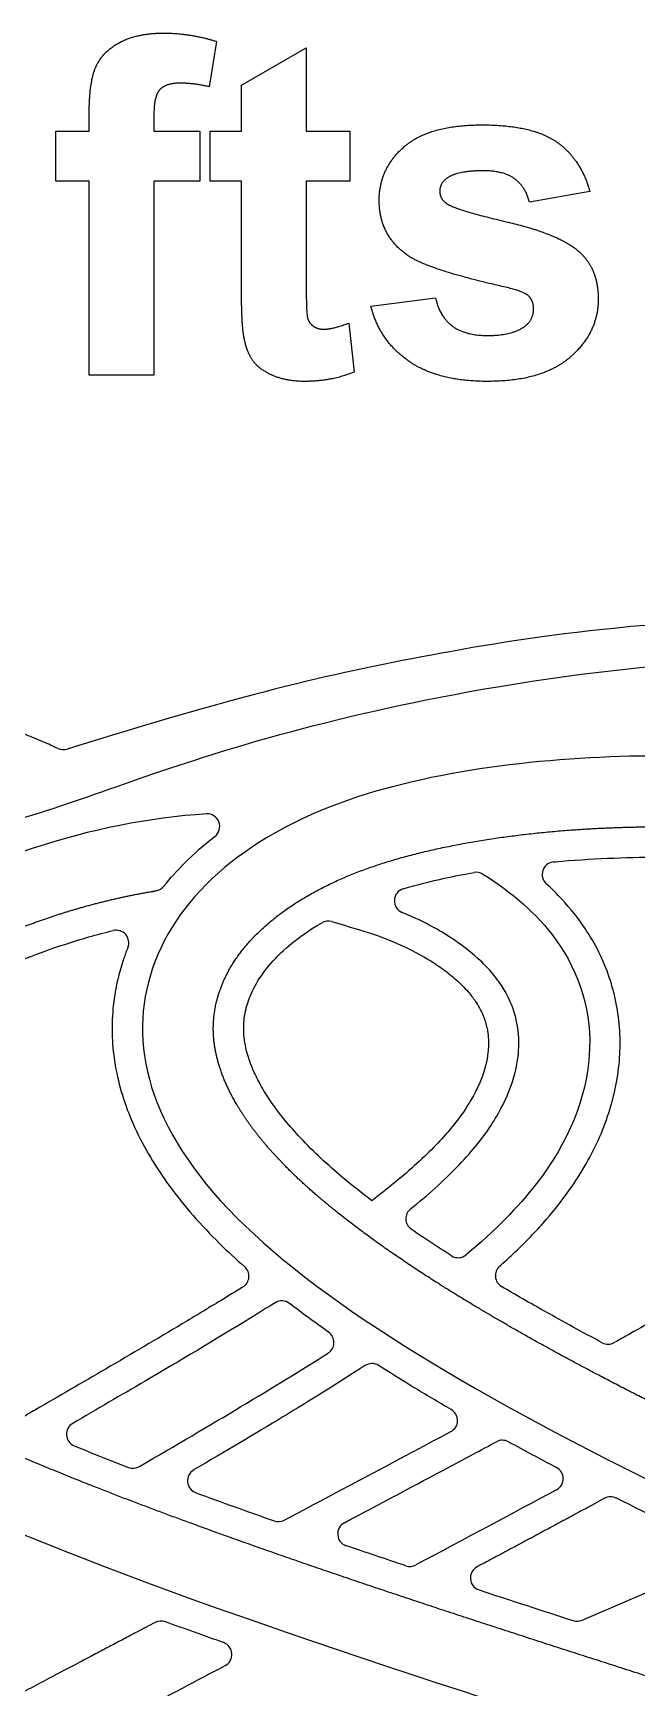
# Model space of a CAD drawing. Header units: millimetres. Extents: x -143 to 143, y -142 to 141.
# Drawn here: x 42.06 to 50.99, y -70.1 to -45.61 of the extents above; entities that cross this region are included whole.
import ezdxf

# ---------------------------------------------------------------- set-up
doc = ezdxf.new("R2010")
doc.units = ezdxf.units.MM
doc.header["$MEASUREMENT"] = 0
doc.layers.add('Layer 03', color=5, linetype='Continuous')

msp = doc.modelspace()

# ---------------------------------------------------------------- linework, layer by layer
at = {"layer": 'Layer 03'}
for p, q in [((44.77, -45.735), (44.662, -46.406)), ((45.14, -46.383), (46.097, -45.828)), ((46.097, -45.828), (46.097, -47.062)), ((45.14, -47.062), (45.14, -46.383)), ((42.887, -47.062), (42.887, -46.792)), ((43.844, -46.812), (43.844, -47.062)), ((42.393, -47.803), (42.393, -47.062)), ((42.393, -47.062), (42.887, -47.062)), ((43.844, -47.062), (44.523, -47.062)), ((44.523, -47.062), (44.523, -47.803)), ((44.677, -47.803), (44.677, -47.062)), ((44.677, -47.062), (45.14, -47.062)), ((46.097, -47.062), (46.745, -47.062)), ((46.745, -47.062), (46.745, -47.803)), ((42.887, -47.803), (42.393, -47.803)), ((42.887, -50.673), (42.887, -47.803)), ((44.523, -47.803), (43.844, -47.803)), ((43.844, -47.803), (43.844, -50.673)), ((45.14, -47.803), (44.677, -47.803)), ((45.14, -49.394), (45.14, -47.803)), ((46.745, -47.803), (46.097, -47.803)), ((46.097, -47.803), (46.097, -49.294)), ((50.295, -47.957), (49.4, -48.112)), ((47.054, -49.655), (48.011, -49.531)), ((46.73, -49.903), (46.807, -50.627)), ((43.844, -50.673), (42.887, -50.673)), ((47.169, -62.811), (47.067, -62.89)), ((50.513, -67.294), (50.327, -67.395)), ((45.771, -67.617), (46.07, -67.459)), ((50.179, -69.097), (52.265, -68.196))]:
    msp.add_line(p, q, dxfattribs=at)
for centre, radius, start, end in [((42.504, -56.03), 0.186, 245.0726, 287.3197), ((44.632, -57.352), 0.186, 307.841, 93.7467), ((48.613, -58.216), 0.186, 58.3282, 100.0441), ((49.775, -58.063), 0.186, 95.2455, 227.5818), ((43.846, -58.12), 0.186, 279.1987, 321.4275), ((47.587, -58.453), 0.186, 106.3951, 247.7845), ((46.422, -58.938), 0.186, 73.507, 120.3163), ((43.286, -59.073), 0.186, 338.1092, 103.7263), ((47.757, -63.158), 0.186, 128.9049, 235.4669), ((45.064, -64.008), 0.186, 301.7259, 48.5755), ((48.346, -63.548), 0.186, 237.4838, 310.0386), ((49.082, -63.999), 0.186, 131.5429, 239.392), ((45.736, -64.559), 0.186, 52.5496, 122.0587), ((46.322, -64.987), 0.186, 302.4525, 55.0328), ((50.565, -64.828), 0.186, 242.037, 299.2983), ((315734.034, -488133.587), 581264.956, 122.895162608, 122.895170151), ((47.069, -65.486), 0.186, 57.4048, 122.8952), ((48.15, -66.143), 0.186, 298.1095, 59.8896), ((42.736, -66.346), 0.186, 120.1425, 247.8784), ((-203.534, 405.032), 534.368, 297.84637, 298.1095), ((49, -66.621), 0.186, 61.3516, 118.2755), ((43.535, -66.663), 0.186, 248.8727, 300.2233), ((49.714, -67.003), 0.186, 298.4028, 62.344), ((44.527, -67.036), 0.186, 120.3999, 249.8181), ((50.602, -67.457), 0.186, 63.3821, 118.5172), ((45.684, -67.452), 0.186, 250.6409, 297.8464), ((46.749, -67.82), 0.186, 117.8751, 251.1967), ((47.631, -68.117), 0.186, 251.5537, 297.9354), ((48.712, -68.474), 0.186, 118.0562, 251.8768), ((43.95, -69.296), 0.186, 69.9948, 117.7982), ((50.105, -68.926), 0.186, 252.1017, 293.3603), ((44.812, -69.605), 0.186, 297.791, 70.5812)]:
    msp.add_arc(centre, radius, start, end, dxfattribs=at)
for points, degree in [([(42.983, -46.116), (43.078, -45.892), (43.335, -45.752)], 2), ([(43.335, -45.752), (43.591, -45.612), (43.983, -45.612)], 2), ([(43.983, -45.612), (44.385, -45.612), (44.77, -45.735)], 2), ([(42.887, -46.792), (42.887, -46.339), (42.983, -46.116)], 2), ([(43.933, -46.447), (43.844, -46.542), (43.844, -46.812)], 2), ([(44.228, -46.352), (44.023, -46.352), (43.933, -46.447)], 2), ([(44.662, -46.406), (44.436, -46.352), (44.228, -46.352)], 2), ([(47.548, -47.292), (47.919, -46.97), (48.697, -46.97)], 2), ([(48.697, -46.97), (49.438, -46.97), (49.798, -47.219)], 2), ([(49.798, -47.219), (50.159, -47.469), (50.295, -47.957)], 2), ([(47.177, -48.087), (47.177, -47.614), (47.548, -47.292)], 2), ([(48.721, -47.649), (48.344, -47.649), (48.181, -47.756)], 2), ([(49.181, -47.768), (49.02, -47.649), (48.721, -47.649)], 2), ([(48.181, -47.756), (48.073, -47.832), (48.073, -47.953)], 2), ([(48.073, -47.953), (48.073, -48.057), (48.168, -48.129)], 2), ([(49.4, -48.112), (49.342, -47.887), (49.181, -47.768)], 2), ([(47.606, -48.906), (47.177, -48.611), (47.177, -48.087)], 2), ([(48.168, -48.129), (48.296, -48.226), (49.057, -48.403)], 2), ([(49.057, -48.403), (49.818, -48.579), (50.12, -48.832)], 2), ([(49.073, -49.378), (47.916, -49.119), (47.606, -48.906)], 2), ([(50.12, -48.832), (50.418, -49.089), (50.418, -49.547)], 2), ([(45.171, -50.075), (45.14, -49.907), (45.14, -49.394)], 2), ([(46.097, -49.294), (46.097, -49.747), (46.116, -49.822)], 2), ([(49.393, -49.506), (49.322, -49.437), (49.073, -49.378)], 2), ([(47.615, -50.467), (47.186, -50.168), (47.054, -49.655)], 2), ([(48.011, -49.531), (48.072, -49.804), (48.258, -49.946)], 2), ([(49.336, -49.948), (49.461, -49.852), (49.461, -49.689)], 2), ([(49.461, -49.689), (49.461, -49.579), (49.393, -49.506)], 2), ([(50.418, -49.547), (50.418, -50.047), (50.004, -50.407)], 2), ([(46.116, -49.822), (46.134, -49.897), (46.198, -49.946)], 2), ([(46.198, -49.946), (46.263, -49.994), (46.356, -49.994)], 2), ([(46.356, -49.994), (46.485, -49.994), (46.73, -49.903)], 2), ([(48.258, -49.946), (48.445, -50.087), (48.78, -50.087)], 2), ([(48.78, -50.087), (49.149, -50.087), (49.336, -49.948)], 2), ([(45.303, -50.451), (45.207, -50.312), (45.171, -50.075)], 2), ([(50.004, -50.407), (49.591, -50.766), (48.78, -50.766)], 2), ([(45.603, -50.678), (45.398, -50.59), (45.303, -50.451)], 2), ([(46.062, -50.766), (45.808, -50.766), (45.603, -50.678)], 2), ([(46.807, -50.627), (46.479, -50.766), (46.062, -50.766)], 2), ([(48.78, -50.766), (48.044, -50.766), (47.615, -50.467)], 2), ([(46.475, -58.759), (46.612, -58.8), (46.75, -58.84), (46.887, -58.881)], 3), ([(46.429, -64.835), (46.233, -64.697), (46.039, -64.557), (45.849, -64.411)], 3), ([(50.824, -64.896), (50.768, -64.928), (50.712, -64.959), (50.656, -64.99)], 3), ([(43.629, -66.824), (44.704, -66.197), (45.631, -65.648), (46.422, -65.145)], 3), ([(46.903, -65.371), (46.192, -65.831), (45.373, -66.324), (44.432, -66.875)], 3), ([(42.09, -65.986), (42.02, -66.026), (41.95, -66.067), (41.88, -66.107)], 3), ([(49.089, -66.457), (49.325, -66.586), (49.563, -66.713), (49.801, -66.838)], 3), ([(44.462, -67.211), (44.848, -67.353), (45.235, -67.491), (45.623, -67.628)], 3), ([(49.803, -67.167), (49.157, -67.516), (48.463, -67.886), (47.718, -68.281)], 3), ([(47.572, -68.294), (47.277, -68.195), (46.983, -68.096), (46.689, -67.996)], 3), ([(48.654, -68.651), (49.118, -68.803), (49.583, -68.953), (50.048, -69.104)], 3), ([(44.874, -69.429), (44.587, -69.328), (44.3, -69.225), (44.014, -69.121)], 3)]:
    msp.add_open_spline(points, degree=degree, dxfattribs=at)
for points, weights, knots in [([(42.425, -56.199), (41.344, -55.697), (37.398, -54.494), (31.458, -53.728), (24.937, -53.982), (18.833, -54.937), (15.502, -56.298), (14.023, -57.572), (13.407, -59.055), (13.492, -60.024), (13.497, -60.084), (13.529, -60.136), (13.58, -60.167), (13.632, -60.199), (13.692, -60.203), (13.748, -60.181)], [1, 1, 1, 1, 1, 1, 1, 1, 1, 1, 0.928443629022, 0.928443629022, 1, 0.928443629022, 0.928443629022, 1], [749.19377, 749.19377, 749.19377, 749.19377, 754.024009, 758.952433, 763.880857, 768.809281, 773.737705, 778.666129, 783.564544, 783.564544, 783.564544, 783.751573, 783.751573, 783.751573, 783.938601, 783.938601, 783.938601, 783.938601]), ([(89.288, -110.242), (89.262, -110.29), (89.257, -110.344), (89.273, -110.396), (89.289, -110.448), (89.323, -110.49), (89.371, -110.516), (89.419, -110.541), (89.473, -110.546), (89.525, -110.53), (89.577, -110.514), (89.619, -110.479), (89.644, -110.431), (91.071, -107.699), (92.015, -103.788), (91.854, -99.496), (91.206, -95.451), (89.396, -91.807), (88.263, -90.054), (87.858, -89.484), (84.984, -85.435), (81.456, -81.942), (77.38, -79.108), (77.177, -78.967), (76.306, -78.369), (74.748, -77.352), (72.604, -76.048), (69.824, -74.472), (66.404, -72.715), (62.912, -71.105), (59.837, -69.761), (57.44, -68.732), (55.729, -67.985), (54.945, -67.636), (54.803, -67.572), (54.32, -67.356), (53.243, -66.867), (51.621, -66.094), (49.996, -65.258), (48.749, -64.553), (47.661, -63.873), (46.901, -63.345), (46.243, -62.81), (45.842, -62.441), (45.511, -62.086), (45.246, -61.75), (45.043, -61.432), (44.894, -61.136), (44.795, -60.862), (44.738, -60.607), (44.718, -60.368), (44.73, -60.14), (44.773, -59.917), (44.872, -59.615), (45.088, -59.234), (45.486, -58.803), (46.044, -58.398), (46.739, -58.054), (47.532, -57.792), (48.443, -57.588), (49.401, -57.45), (50.385, -57.373), (51.005, -57.357), (51.31, -57.357), (51.541, -57.357), (52.056, -57.367), (52.835, -57.421), (53.604, -57.535), (54.259, -57.705), (54.639, -57.859), (54.803, -57.94), (54.817, -57.947), (54.994, -58.035), (55.317, -58.232), (55.727, -58.588), (56.07, -58.995), (56.335, -59.43), (56.485, -59.802), (56.552, -60.089), (56.578, -60.285), (56.58, -60.472), (56.552, -60.722), (56.453, -61.055), (56.228, -61.473), (55.882, -61.926), (55.561, -62.254), (55.362, -62.437), (55.328, -62.468)], [1, 0.948831107328, 0.948831107328, 1, 0.948831107328, 0.948831107328, 1, 0.948831107328, 0.948831107328, 1, 0.948831107328, 0.948831107328, 1, 1, 1, 1, 1, 1, 1, 1, 0.990052475412, 0.990052475412, 1, 1, 1, 1, 1, 1, 1, 1, 1, 1, 1, 1, 1, 1, 1, 1, 1, 1, 1, 1, 1, 1, 1, 1, 1, 1, 1, 1, 1, 1, 1, 1, 1, 1, 1, 1, 1, 1, 1, 1, 1, 1, 1, 1, 1, 1, 1, 1, 1, 1, 1, 1, 1, 1, 1, 1, 1, 1, 1, 1, 1, 1, 1, 1, 1, 1], [254.811327, 254.811327, 254.811327, 254.811327, 254.981884, 254.981884, 254.981884, 255.152441, 255.152441, 255.152441, 255.322998, 255.322998, 255.322998, 255.493555, 255.493555, 255.493555, 261.196512, 267.051815, 272.907117, 278.762419, 281.515072, 281.515072, 281.515072, 297.416935, 297.416935, 297.416935, 298.210512, 300.819501, 303.403942, 306.287837, 311.104814, 315.776775, 318.665359, 321.908652, 324.173936, 324.673353, 324.673353, 324.673353, 326.377782, 328.481686, 330.456692, 332.25913, 333.091958, 334.584867, 335.235758, 335.820106, 336.338196, 336.796017, 337.198007, 337.55044, 337.860432, 338.135703, 338.388365, 338.630362, 338.871213, 339.118136, 339.650773, 340.268343, 340.998672, 341.859592, 342.756539, 343.681552, 344.861855, 345.872704, 346.85635, 346.85635, 346.85635, 347.600399, 348.514753, 349.368562, 350.099749, 350.687483, 350.687483, 350.687483, 350.737871, 351.323835, 351.902441, 352.478982, 353.031414, 353.537168, 353.766194, 353.977271, 354.173867, 354.367826, 354.785591, 355.284274, 355.890803, 356.614418, 356.760901, 356.760901, 356.760901, 356.760901]), ([(88.388, -110.765), (89.4, -108.72), (90.439, -105.612), (90.793, -102.133), (90.42, -98.234), (89.32, -94.931), (87.752, -92.141), (86.81, -90.903), (84.013, -87.223), (80.644, -84.059), (76.798, -81.497), (76.375, -81.216), (75.018, -80.337), (72.651, -78.93), (69.669, -77.321), (66.619, -75.818), (64.056, -74.66), (62.137, -73.85), (60.761, -73.294), (58.947, -72.59), (56.926, -71.856), (55.388, -71.328), (54.803, -71.131), (54.478, -71.021), (53.285, -70.623), (51.255, -69.964), (48.694, -69.142), (46.268, -68.337), (44.163, -67.59), (42.609, -66.989), (41.511, -66.525), (40.674, -66.142), (39.925, -65.764), (39.274, -65.395), (38.726, -65.035), (38.287, -64.692), (37.99, -64.411), (37.764, -64.155), (37.592, -63.921), (37.448, -63.651), (37.364, -63.4), (37.329, -63.159), (37.336, -62.915), (37.389, -62.639), (37.497, -62.342), (37.658, -62.025), (37.946, -61.58), (38.429, -61.016), (39.148, -60.374), (40.017, -59.758), (41.095, -59.156), (41.916, -58.823), (42.385, -58.669), (42.808, -58.531), (43.305, -58.403), (43.81, -58.315), (43.876, -58.304)], [1, 1, 1, 1, 1, 1, 1, 1, 0.990766813708, 0.990766813708, 1, 1, 1, 1, 1, 1, 1, 1, 1, 1, 1, 1, 1, 1, 1, 1, 1, 1, 1, 1, 1, 1, 1, 1, 1, 1, 1, 1, 1, 1, 1, 1, 1, 1, 1, 1, 1, 1, 1, 1, 1, 1, 1, 1, 1, 1, 1], [2855.992155, 2855.992155, 2855.992155, 2855.992155, 2861.241616, 2866.615759, 2871.989901, 2877.364044, 2880.536581, 2880.536581, 2880.536581, 2895.346092, 2895.346092, 2895.346092, 2896.978195, 2900.55086, 2904.208584, 2907.881336, 2911.496425, 2913.259358, 2914.587327, 2916.274113, 2919.521026, 2921.508704, 2921.508704, 2921.508704, 2922.611676, 2925.559638, 2928.377342, 2931.272519, 2933.786556, 2935.565778, 2936.634862, 2937.62506, 2938.528023, 2939.333907, 2940.034612, 2940.635463, 2941.125573, 2941.348614, 2941.736048, 2942.057285, 2942.331706, 2942.583508, 2942.837847, 2943.115924, 2943.48469, 2943.851526, 2944.260241, 2945.18907, 2946.234823, 2947.35739, 2948.614535, 2950.202086, 2950.202086, 2950.202086, 2951.634914, 2951.851317, 2951.851317, 2951.851317, 2951.851317]), ([(43.863, -69.131), (43.519, -69.313), (42.82, -69.681), (40.586, -70.862), (37.913, -72.306), (34.863, -74.077), (32.825, -75.345), (30.897, -76.643), (28.522, -78.386), (26.207, -80.328), (24.164, -82.284), (22.599, -83.91), (21.568, -85.1), (20.981, -85.835), (17.924, -89.664), (16.233, -94.261), (16.079, -99.158), (16.043, -100.305), (16.131, -103.217), (16.988, -106.886), (18.224, -109.461), (19.214, -111.027), (19.291, -111.149), (19.431, -111.181), (19.553, -111.105), (19.675, -111.03), (19.709, -110.89), (19.635, -110.767)], [1, 1, 1, 1, 1, 1, 1, 1, 1, 1, 1, 1, 1, 1, 0.965900756815, 0.965900756815, 1, 1, 1, 1, 1, 1, 0.806958120396, 0.806958120396, 1, 0.806958120396, 0.806958120396, 1], [72.774097, 72.774097, 72.774097, 72.774097, 74.026841, 75.31777, 80.907731, 83.806347, 86.669798, 88.632806, 91.287629, 96.150634, 98.350382, 100.388756, 103.415676, 103.415676, 103.415676, 118.914006, 118.914006, 118.914006, 122.943259, 128.733476, 133.687941, 133.687941, 133.687941, 134.101876, 134.101876, 134.101876, 134.515811, 134.515811, 134.515811, 134.515811])]:
    msp.add_rational_spline(points, weights, degree=3, knots=knots, dxfattribs=at)
for points, knots in [([(67.047, -56.208), (64.489, -55.41), (61.932, -54.803), (58.206, -54.236), (54.803, -54.236), (51.4, -54.236), (47.674, -54.803), (45.117, -55.41), (42.559, -56.208)], [1065.758344, 1065.758344, 1065.758344, 1065.758344, 1072.432625, 1079.166847, 1079.166847, 1079.166847, 1085.901069, 1092.57535, 1092.57535, 1092.57535, 1092.57535]), ([(38.402, -57.647), (40.468, -57.658), (42.562, -57.081), (45.93, -55.742), (51.326, -54.81), (54.803, -54.81), (58.281, -54.81), (63.676, -55.742), (67.045, -57.081), (69.138, -57.658), (71.205, -57.647)], [889.313898, 889.313898, 889.313898, 889.313898, 895.174652, 901.288487, 907.402321, 907.402321, 907.402321, 913.516156, 919.629991, 925.490745, 925.490745, 925.490745, 925.490745]), ([(56.144, -63.142), (57.134, -62.214), (58.209, -60.342), (56.69, -57.757), (55.26, -56.971), (54.803, -56.8), (54.09, -56.533), (53.005, -56.345), (51.622, -56.309), (51.31, -56.309), (49.797, -56.309), (45.994, -56.723), (43.104, -59.386), (44.166, -63.207), (49.795, -66.447), (53.771, -68.261), (54.803, -68.72), (56.825, -69.617), (62.17, -71.871), (70.265, -75.668), (80.287, -82.052), (87.457, -89.487), (90.95, -95.897), (91.782, -102.6), (90.7, -107.623), (89.288, -110.242)], [238.845726, 238.845726, 238.845726, 238.845726, 239.986556, 241.129413, 241.575787, 241.575787, 241.575787, 242.27227, 242.467504, 242.467504, 242.467504, 243.415128, 244.557985, 245.700842, 246.843699, 247.229865, 247.229865, 247.229865, 247.986556, 249.129414, 250.272271, 251.415128, 252.557985, 253.700842, 254.811327, 254.811327, 254.811327, 254.811327]), ([(44.62, -57.166), (43.776, -57.221), (42.907, -57.396), (42.059, -57.673), (41.429, -57.879), (38.996, -58.911), (35.536, -62.048), (36.825, -66.103), (45.948, -69.405), (52.42, -71.428), (54.803, -72.237), (56.864, -72.937), (63.661, -75.387), (76.754, -81.882), (86.902, -91.015), (90.765, -99.504), (90.06, -106.534), (87.601, -111.078)], [2953.641811, 2953.641811, 2953.641811, 2953.641811, 2958.378445, 2958.378445, 2958.378445, 2961.895288, 2972.198676, 2982.502065, 2992.805454, 2998.331195, 2998.331195, 2998.331195, 3003.108843, 3013.412231, 3023.71562, 3034.019009, 3044.210776, 3044.210776, 3044.210776, 3044.210776]), ([(43.992, -58.236), (44.087, -58.117), (44.323, -57.854), (44.588, -57.622), (44.746, -57.499)], [2951.998723, 2951.998723, 2951.998723, 2951.998723, 2952.489171, 2953.132504, 2953.132504, 2953.132504, 2953.132504]), ([(47.534, -58.274), (47.736, -58.214), (48.084, -58.128), (48.435, -58.059), (48.581, -58.033)], [51.299413, 51.299413, 51.299413, 51.299413, 51.977011, 52.452897, 52.452897, 52.452897, 52.452897]), ([(49.758, -57.877), (49.768, -57.876), (50.034, -57.852), (50.551, -57.818), (51.059, -57.806), (51.31, -57.806), (51.451, -57.806), (51.744, -57.81), (52.038, -57.822), (52.192, -57.831)], [65.183802, 65.183802, 65.183802, 65.183802, 65.216367, 66.043505, 66.85263, 66.85263, 66.85263, 67.305398, 67.798468, 67.798468, 67.798468, 67.798468]), ([(48.711, -58.058), (49.151, -58.329), (50.554, -59.569), (50.451, -61.763), (48.888, -63.336), (48.466, -63.691)], [52.598513, 52.598513, 52.598513, 52.598513, 56.232739, 66.536134, 69.436352, 69.436352, 69.436352, 69.436352]), ([(48.958, -63.86), (49.026, -63.8), (49.25, -63.596), (49.594, -63.246), (49.944, -62.814), (50.294, -62.28), (50.601, -61.615), (50.769, -60.785), (50.729, -60.101), (50.59, -59.582), (50.435, -59.209), (50.207, -58.817), (49.939, -58.481), (49.731, -58.275), (49.649, -58.2)], [57.695328, 57.695328, 57.695328, 57.695328, 57.988214, 58.669239, 59.272732, 59.775452, 60.723855, 61.617179, 62.481307, 62.910403, 63.341785, 63.778766, 64.366366, 64.721862, 64.721862, 64.721862, 64.721862]), ([(47.64, -63.013), (47.764, -62.913), (48.002, -62.712), (48.324, -62.405), (48.667, -62.026), (48.979, -61.575), (49.197, -61.046), (49.255, -60.635), (49.234, -60.339), (49.175, -60.062), (49.054, -59.796), (48.874, -59.545), (48.623, -59.275), (48.204, -58.954), (47.787, -58.738), (47.543, -58.636), (47.516, -58.625)], [70.826639, 70.826639, 70.826639, 70.826639, 71.34148, 71.828425, 72.257304, 72.98737, 73.585541, 74.085609, 74.313878, 74.535909, 74.995125, 75.247467, 75.527947, 76.179304, 76.938851, 77.03232, 77.03232, 77.03232, 77.03232]), ([(41.712, -66.117), (41.572, -66.055), (40.995, -65.797), (40.242, -65.429), (39.494, -65), (39.045, -64.707), (38.681, -64.432), (38.41, -64.192), (38.22, -63.995), (38.075, -63.82), (37.955, -63.647), (37.864, -63.47), (37.811, -63.317), (37.785, -63.176), (37.781, -63.034), (37.799, -62.876), (37.848, -62.689), (37.932, -62.479), (38.052, -62.248), (38.259, -61.923), (38.607, -61.492), (39.131, -60.981), (39.776, -60.47), (40.535, -59.976), (41.452, -59.494), (42.14, -59.222), (42.524, -59.097), (42.761, -59.019), (43.001, -58.951), (43.242, -58.892)], [41.517831, 41.517831, 41.517831, 41.517831, 42.010756, 43.552191, 44.214693, 44.785056, 45.276158, 45.684332, 45.948335, 46.154872, 46.416973, 46.625672, 46.791868, 46.939134, 47.085455, 47.247137, 47.449179, 47.706472, 47.975818, 48.285833, 48.94646, 49.755463, 50.638022, 51.592709, 52.668413, 53.969299, 53.969299, 53.969299, 54.807533, 54.807533, 54.807533, 54.807533]), ([(47.067, -62.89), (46.921, -62.779), (46.554, -62.487), (46.12, -62.089), (45.782, -61.705), (45.589, -61.451), (45.441, -61.217), (45.303, -60.95), (45.215, -60.704), (45.177, -60.477), (45.17, -60.329), (45.179, -60.189), (45.205, -60.05), (45.243, -59.927), (45.294, -59.801), (45.389, -59.614), (45.58, -59.355), (45.901, -59.053), (46.169, -58.87), (46.323, -58.78), (46.328, -58.777)], [31.000888, 31.000888, 31.000888, 31.000888, 31.592749, 32.509492, 32.89552, 33.236817, 33.534208, 33.78831, 34.202063, 34.371585, 34.528167, 34.676303, 34.824856, 34.980643, 35.089929, 35.264002, 35.65453, 36.121307, 36.677566, 36.69602, 36.69602, 36.69602, 36.69602]), ([(46.887, -58.881), (47.056, -58.931), (47.409, -59.055), (47.822, -59.261), (48.125, -59.463), (48.321, -59.62), (48.479, -59.777), (48.618, -59.954), (48.716, -60.135), (48.773, -60.32), (48.798, -60.505), (48.791, -60.749), (48.723, -61.01), (48.612, -61.266), (48.454, -61.547), (48.231, -61.842), (47.945, -62.147), (47.653, -62.419), (47.387, -62.641), (47.221, -62.772), (47.169, -62.811)], [24.879809, 24.879809, 24.879809, 24.879809, 25.449512, 26.082525, 26.36095, 26.619539, 26.890322, 27.077217, 27.342062, 27.550067, 27.698274, 27.939756, 28.332224, 28.562172, 28.83496, 29.370222, 29.74724, 30.181341, 30.653063, 30.862482, 30.862482, 30.862482, 30.862482]), ([(43.459, -59.142), (43.438, -59.195), (43.323, -59.505), (43.226, -59.968), (43.221, -60.525), (43.293, -61.105), (43.54, -61.849), (44.069, -62.721), (44.657, -63.383), (45.059, -63.756), (45.187, -63.869)], [55.246019, 55.246019, 55.246019, 55.246019, 55.429309, 56.309446, 56.757876, 57.217284, 58.187842, 59.261911, 60.48255, 61.029509, 61.029509, 61.029509, 61.029509]), ([(48.246, -63.705), (48.167, -63.655), (47.968, -63.526), (47.77, -63.394), (47.651, -63.312)], [69.6896163, 69.6896163, 69.6896163, 69.6896163, 69.9890004, 70.4546676, 70.4546676, 70.4546676, 70.4546676]), ([(52.983, -63.625), (52.827, -63.723), (52.408, -63.982), (51.689, -64.407), (51.123, -64.729), (50.824, -64.896)], [52.391768, 52.391768, 52.391768, 52.391768, 52.983714, 53.97787, 55.079959, 55.079959, 55.079959, 55.079959]), ([(45.162, -64.167), (45.157, -64.169), (45.05, -64.236), (44.75, -64.42), (44.081, -64.823), (43.165, -65.362), (42.44, -65.783), (42.09, -65.986)], [37.239589, 37.239589, 37.239589, 37.239589, 37.255418, 37.647689, 38.370441, 39.769218, 41.069951, 41.069951, 41.069951, 41.069951]), ([(45.637, -64.401), (45.513, -64.478), (44.877, -64.873), (43.878, -65.466), (43, -65.977), (42.643, -66.185)], [22.017891, 22.017891, 22.017891, 22.017891, 22.488128, 24.426901, 25.75821, 25.75821, 25.75821, 25.75821]), ([(50.478, -64.993), (50.191, -64.84), (49.691, -64.568), (49.198, -64.284), (48.987, -64.16)], [55.486491, 55.486491, 55.486491, 55.486491, 56.531646, 57.318863, 57.318863, 57.318863, 57.318863]), ([(48.243, -65.982), (48.052, -65.87), (47.691, -65.657), (47.336, -65.435), (47.169, -65.329)], [39.028226, 39.028226, 39.028226, 39.028226, 39.741097, 40.377204, 40.377204, 40.377204, 40.377204]), ([(42.666, -66.519), (42.765, -66.559), (43.032, -66.667), (43.3, -66.772), (43.468, -66.837)], [26.2040923, 26.2040923, 26.2040923, 26.2040923, 26.5493804, 27.1295199, 27.1295199, 27.1295199, 27.1295199]), ([(46.662, -67.655), (47.183, -67.379), (47.934, -66.981), (48.683, -66.58), (48.912, -66.457)], [9.604506, 9.604506, 9.604506, 9.604506, 11.503882, 12.339794, 12.339794, 12.339794, 12.339794]), ([(52.419, -68.129), (52.333, -68.089), (51.756, -67.818), (51.178, -67.538), (50.689, -67.293), (50.685, -67.291)], [20.900987, 20.900987, 20.900987, 20.900987, 21.20649, 22.953611, 22.967818, 22.967818, 22.967818, 22.967818]), ([(19.635, -110.767), (18.279, -108.53), (16.162, -102.525), (16.912, -95.517), (19.166, -89.873), (23.557, -83.996), (31.823, -76.699), (40.752, -71.956), (44.483, -69.989), (44.899, -69.77)], [134.515811, 134.515811, 134.515811, 134.515811, 135.46339, 137.606247, 138.749105, 139.891962, 141.034819, 142.177676, 142.326287, 142.326287, 142.326287, 142.326287])]:
    msp.add_open_spline(points, degree=3, knots=knots, dxfattribs=at)
msp.add_rational_spline([(50.327, -67.395), (49.76, -67.702), (49.193, -68.006), (48.625, -68.309)], [1, 0.999994954586, 0.99999402391, 0.999997207973], degree=3, dxfattribs=at)

doc.saveas('drawing.dxf')
